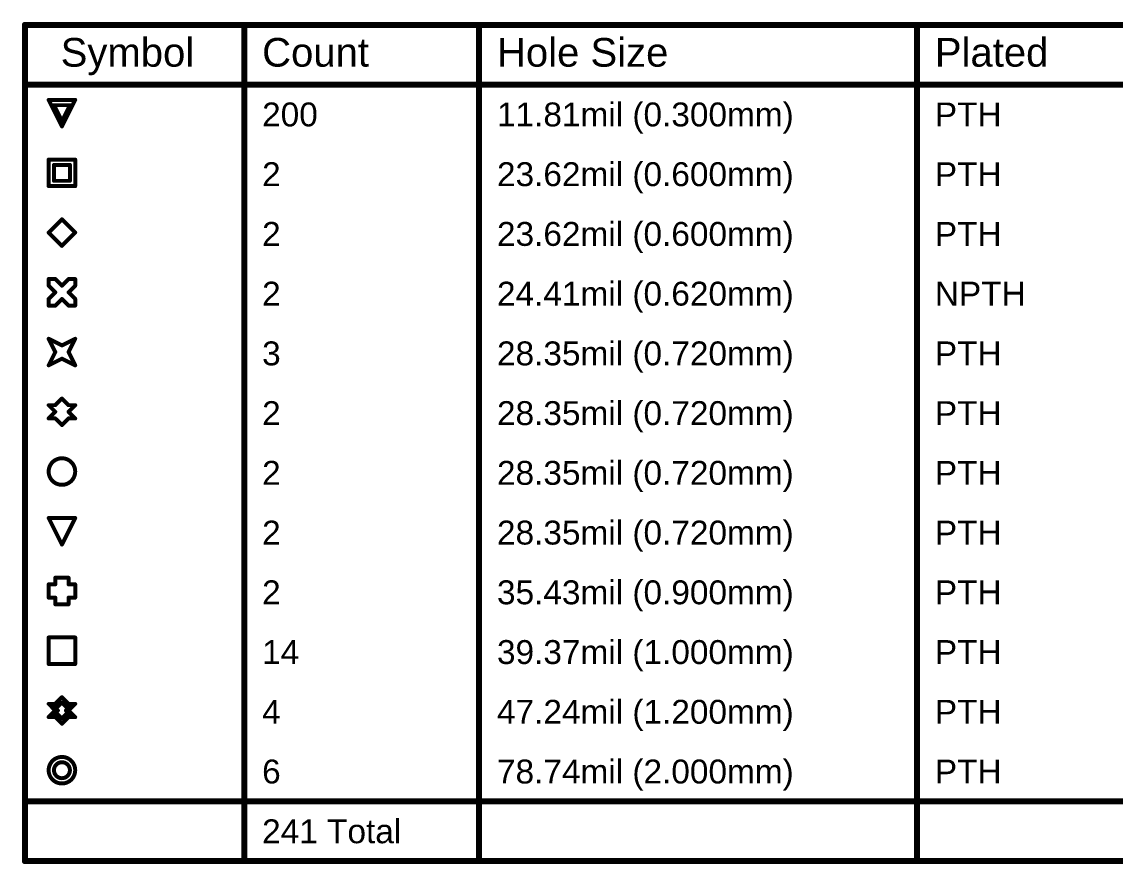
# Model space of a CAD drawing. Header units: millimetres. Extents: x -6 to 194, y -120 to 229.
# Drawn here: x 1.4 to 71.1, y 175.2 to 228.9 of the extents above; entities that cross this region are included whole.
import ezdxf

# ---------------------------------------------------------------- set-up
doc = ezdxf.new("R2010")
doc.units = ezdxf.units.MM
doc.layers.add('DrillDrawing', color=1, linetype='Continuous')
doc.styles.add('Arial', font='', dxfattribs={"height": 0.2})
doc.styles.get('Arial').set_extended_font_data('Arial')

msp = doc.modelspace()

# ---------------------------------------------------------------- linework, layer by layer
at = {"layer": 'DrillDrawing'}
for points, const_width in [([(1.593, 228.702), (193.869, 228.702)], 0.381), ([(1.593, 175.362), (1.593, 228.702)], 0.381), ([(15.586, 175.362), (15.586, 228.702)], 0.381), ([(30.568, 175.362), (30.568, 228.702)], 0.381), ([(58.499, 175.362), (58.499, 228.702)], 0.381), ([(1.593, 224.892), (193.869, 224.892)], 0.381), ([(3.112, 223.918), (4.805, 223.918)], 0.254), ([(3.112, 223.918), (3.959, 222.225)], 0.254), ([(3.959, 222.225), (4.805, 223.918)], 0.254), ([(3.451, 223.579), (4.467, 223.579)], 0.254), ([(3.451, 223.579), (3.959, 222.563)], 0.254), ([(3.959, 222.563), (4.467, 223.579)], 0.254), ([(3.112, 220.108), (4.805, 220.108)], 0.254), ([(3.112, 218.415), (3.112, 220.108)], 0.254), ([(3.451, 219.769), (4.467, 219.769)], 0.254), ([(3.451, 218.753), (3.451, 219.769)], 0.254), ([(4.467, 218.753), (4.467, 219.769)], 0.254), ([(4.805, 218.415), (4.805, 220.108)], 0.254), ([(3.112, 218.415), (4.805, 218.415)], 0.254), ([(3.451, 218.753), (4.467, 218.753)], 0.254), ([(3.112, 215.451), (3.959, 216.298)], 0.254), ([(3.959, 216.298), (4.805, 215.451)], 0.254), ([(3.112, 215.451), (3.959, 214.605)], 0.254), ([(3.959, 214.605), (4.805, 215.451)], 0.254), ([(3.112, 212.065), (3.112, 212.488)], 0.254), ([(3.112, 212.488), (3.535, 212.488)], 0.254), ([(3.112, 212.065), (3.535, 211.641)], 0.254), ([(3.535, 212.488), (3.959, 212.065)], 0.254), ([(3.959, 212.065), (4.382, 212.488)], 0.254), ([(4.382, 212.488), (4.805, 212.488)], 0.254), ([(4.382, 211.641), (4.805, 212.065)], 0.254), ([(4.805, 212.065), (4.805, 212.488)], 0.254), ([(3.112, 211.218), (3.535, 211.641)], 0.254), ([(3.112, 210.795), (3.112, 211.218)], 0.254), ([(3.535, 210.795), (3.959, 211.218)], 0.254), ([(3.959, 211.218), (4.382, 210.795)], 0.254), ([(4.382, 211.641), (4.805, 211.218)], 0.254), ([(4.805, 210.795), (4.805, 211.218)], 0.254), ([(3.112, 210.795), (3.535, 210.795)], 0.254), ([(4.382, 210.795), (4.805, 210.795)], 0.254), ([(3.112, 208.678), (3.959, 208.255)], 0.254), ([(3.112, 208.678), (3.535, 207.831)], 0.254), ([(3.959, 208.255), (4.805, 208.678)], 0.254), ([(4.382, 207.831), (4.805, 208.678)], 0.254), ([(3.112, 206.985), (3.535, 207.831)], 0.254), ([(4.382, 207.831), (4.805, 206.985)], 0.254), ([(3.112, 206.985), (3.959, 207.408)], 0.254), ([(3.959, 207.408), (4.805, 206.985)], 0.254), ([(3.112, 204.445), (3.535, 204.021)], 0.254), ([(3.112, 204.445), (3.535, 204.445)], 0.254), ([(3.535, 204.445), (3.959, 204.868)], 0.254), ([(3.959, 204.868), (4.382, 204.445)], 0.254), ([(4.382, 204.445), (4.805, 204.445)], 0.254), ([(4.382, 204.021), (4.805, 204.445)], 0.254), ([(3.112, 203.598), (3.535, 204.021)], 0.254), ([(3.112, 203.598), (3.535, 203.598)], 0.254), ([(3.535, 203.598), (3.959, 203.175)], 0.254), ([(3.959, 203.175), (4.382, 203.598)], 0.254), ([(4.382, 204.021), (4.805, 203.598)], 0.254), ([(4.382, 203.598), (4.805, 203.598)], 0.254), ([(3.112, 197.248), (4.805, 197.248)], 0.254), ([(3.112, 197.248), (3.959, 195.555)], 0.254), ([(3.959, 195.555), (4.805, 197.248)], 0.254), ([(3.535, 193.015), (3.535, 193.438)], 0.254), ([(3.535, 193.438), (4.382, 193.438)], 0.254), ([(4.382, 193.015), (4.382, 193.438)], 0.254), ([(3.112, 192.168), (3.112, 193.015)], 0.254), ([(3.112, 193.015), (3.535, 193.015)], 0.254), ([(4.382, 193.015), (4.805, 193.015)], 0.254), ([(4.805, 192.168), (4.805, 193.015)], 0.254), ([(3.112, 192.168), (3.535, 192.168)], 0.254), ([(3.535, 191.745), (3.535, 192.168)], 0.254), ([(3.535, 191.745), (4.382, 191.745)], 0.254), ([(4.382, 192.168), (4.805, 192.168)], 0.254), ([(4.382, 191.745), (4.382, 192.168)], 0.254), ([(3.112, 189.628), (4.805, 189.628)], 0.254), ([(3.112, 187.935), (3.112, 189.628)], 0.254), ([(4.805, 187.935), (4.805, 189.628)], 0.254), ([(3.112, 187.935), (4.805, 187.935)], 0.254), ([(3.112, 185.395), (3.535, 184.971)], 0.254), ([(3.112, 185.395), (3.535, 185.395)], 0.254), ([(3.535, 185.395), (3.959, 185.818)], 0.254), ([(3.705, 185.225), (3.959, 185.479)], 0.254), ([(3.959, 185.818), (4.382, 185.395)], 0.254), ([(3.959, 185.479), (4.213, 185.225)], 0.254), ([(4.382, 185.395), (4.805, 185.395)], 0.254), ([(4.382, 184.971), (4.805, 185.395)], 0.254), ([(3.112, 184.548), (3.535, 184.971)], 0.254), ([(3.451, 185.225), (3.705, 184.971)], 0.254), ([(3.451, 185.225), (3.705, 185.225)], 0.254), ([(3.451, 184.717), (3.705, 184.971)], 0.254), ([(3.451, 184.717), (3.705, 184.717)], 0.254), ([(3.705, 184.717), (3.959, 184.463)], 0.254), ([(3.959, 184.463), (4.213, 184.717)], 0.254), ([(4.213, 185.225), (4.467, 185.225)], 0.254), ([(4.213, 184.971), (4.467, 185.225)], 0.254), ([(4.213, 184.971), (4.467, 184.717)], 0.254), ([(4.213, 184.717), (4.467, 184.717)], 0.254), ([(4.382, 184.971), (4.805, 184.548)], 0.254), ([(3.112, 184.548), (3.535, 184.548)], 0.254), ([(3.535, 184.548), (3.959, 184.125)], 0.254), ([(3.959, 184.125), (4.382, 184.548)], 0.254), ([(4.382, 184.548), (4.805, 184.548)], 0.254), ([(1.593, 179.172), (193.869, 179.172)], 0.381), ([(1.593, 175.362), (193.869, 175.362)], 0.381)]:
    msp.add_lwpolyline(points, dxfattribs=dict(at, const_width=const_width))
for points, const_width in [([(1.498, 228.702, 1), (1.689, 228.702, 1)], 0.191), ([(1.498, 228.702, 1), (1.689, 228.702, 1)], 0.191), ([(15.49, 228.702, 1), (15.681, 228.702, 1)], 0.191), ([(30.472, 228.702, 1), (30.663, 228.702, 1)], 0.191), ([(58.404, 228.702, 1), (58.595, 228.702, 1)], 0.191), ([(1.498, 224.892, 1), (1.689, 224.892, 1)], 0.191), ([(3.048, 223.918, 1), (3.175, 223.918, 1)], 0.127), ([(3.048, 223.918, 1), (3.175, 223.918, 1)], 0.127), ([(4.742, 223.918, 1), (4.869, 223.918, 1)], 0.127), ([(4.742, 223.918, 1), (4.869, 223.918, 1)], 0.127), ([(3.387, 223.579, 1), (3.514, 223.579, 1)], 0.127), ([(3.387, 223.579, 1), (3.514, 223.579, 1)], 0.127), ([(4.403, 223.579, 1), (4.53, 223.579, 1)], 0.127), ([(4.403, 223.579, 1), (4.53, 223.579, 1)], 0.127), ([(3.895, 222.563, 1), (4.022, 222.563, 1)], 0.127), ([(3.895, 222.563, 1), (4.022, 222.563, 1)], 0.127), ([(3.895, 222.225, 1), (4.022, 222.225, 1)], 0.127), ([(3.895, 222.225, 1), (4.022, 222.225, 1)], 0.127), ([(3.048, 220.108, 1), (3.175, 220.108, 1)], 0.127), ([(3.048, 220.108, 1), (3.175, 220.108, 1)], 0.127), ([(3.387, 219.769, 1), (3.514, 219.769, 1)], 0.127), ([(3.387, 219.769, 1), (3.514, 219.769, 1)], 0.127), ([(4.403, 219.769, 1), (4.53, 219.769, 1)], 0.127), ([(4.403, 219.769, 1), (4.53, 219.769, 1)], 0.127), ([(4.742, 220.108, 1), (4.869, 220.108, 1)], 0.127), ([(4.742, 220.108, 1), (4.869, 220.108, 1)], 0.127), ([(3.048, 218.415, 1), (3.175, 218.415, 1)], 0.127), ([(3.048, 218.415, 1), (3.175, 218.415, 1)], 0.127), ([(3.387, 218.753, 1), (3.514, 218.753, 1)], 0.127), ([(3.387, 218.753, 1), (3.514, 218.753, 1)], 0.127), ([(4.403, 218.753, 1), (4.53, 218.753, 1)], 0.127), ([(4.403, 218.753, 1), (4.53, 218.753, 1)], 0.127), ([(4.742, 218.415, 1), (4.869, 218.415, 1)], 0.127), ([(4.742, 218.415, 1), (4.869, 218.415, 1)], 0.127), ([(3.895, 216.298, 1), (4.022, 216.298, 1)], 0.127), ([(3.895, 216.298, 1), (4.022, 216.298, 1)], 0.127), ([(3.048, 215.451, 1), (3.175, 215.451, 1)], 0.127), ([(3.048, 215.451, 1), (3.175, 215.451, 1)], 0.127), ([(4.742, 215.451, 1), (4.869, 215.451, 1)], 0.127), ([(4.742, 215.451, 1), (4.869, 215.451, 1)], 0.127), ([(3.895, 214.605, 1), (4.022, 214.605, 1)], 0.127), ([(3.895, 214.605, 1), (4.022, 214.605, 1)], 0.127), ([(3.048, 212.488, 1), (3.175, 212.488, 1)], 0.127), ([(3.048, 212.488, 1), (3.175, 212.488, 1)], 0.127), ([(3.048, 212.065, 1), (3.175, 212.065, 1)], 0.127), ([(3.048, 212.065, 1), (3.175, 212.065, 1)], 0.127), ([(3.472, 212.488, 1), (3.599, 212.488, 1)], 0.127), ([(3.472, 212.488, 1), (3.599, 212.488, 1)], 0.127), ([(3.895, 212.065, 1), (4.022, 212.065, 1)], 0.127), ([(3.895, 212.065, 1), (4.022, 212.065, 1)], 0.127), ([(4.318, 212.488, 1), (4.445, 212.488, 1)], 0.127), ([(4.318, 212.488, 1), (4.445, 212.488, 1)], 0.127), ([(4.742, 212.488, 1), (4.869, 212.488, 1)], 0.127), ([(4.742, 212.488, 1), (4.869, 212.488, 1)], 0.127), ([(4.742, 212.065, 1), (4.869, 212.065, 1)], 0.127), ([(4.742, 212.065, 1), (4.869, 212.065, 1)], 0.127), ([(3.048, 211.218, 1), (3.175, 211.218, 1)], 0.127), ([(3.048, 211.218, 1), (3.175, 211.218, 1)], 0.127), ([(3.472, 211.641, 1), (3.599, 211.641, 1)], 0.127), ([(3.472, 211.641, 1), (3.599, 211.641, 1)], 0.127), ([(3.895, 211.218, 1), (4.022, 211.218, 1)], 0.127), ([(3.895, 211.218, 1), (4.022, 211.218, 1)], 0.127), ([(4.318, 211.641, 1), (4.445, 211.641, 1)], 0.127), ([(4.318, 211.641, 1), (4.445, 211.641, 1)], 0.127), ([(4.742, 211.218, 1), (4.869, 211.218, 1)], 0.127), ([(4.742, 211.218, 1), (4.869, 211.218, 1)], 0.127), ([(3.048, 210.795, 1), (3.175, 210.795, 1)], 0.127), ([(3.048, 210.795, 1), (3.175, 210.795, 1)], 0.127), ([(3.472, 210.795, 1), (3.599, 210.795, 1)], 0.127), ([(3.472, 210.795, 1), (3.599, 210.795, 1)], 0.127), ([(4.318, 210.795, 1), (4.445, 210.795, 1)], 0.127), ([(4.318, 210.795, 1), (4.445, 210.795, 1)], 0.127), ([(4.742, 210.795, 1), (4.869, 210.795, 1)], 0.127), ([(4.742, 210.795, 1), (4.869, 210.795, 1)], 0.127), ([(3.048, 208.678, 1), (3.175, 208.678, 1)], 0.127), ([(3.048, 208.678, 1), (3.175, 208.678, 1)], 0.127), ([(4.742, 208.678, 1), (4.869, 208.678, 1)], 0.127), ([(4.742, 208.678, 1), (4.869, 208.678, 1)], 0.127), ([(3.472, 207.831, 1), (3.599, 207.831, 1)], 0.127), ([(3.472, 207.831, 1), (3.599, 207.831, 1)], 0.127), ([(3.895, 208.255, 1), (4.022, 208.255, 1)], 0.127), ([(3.895, 208.255, 1), (4.022, 208.255, 1)], 0.127), ([(4.318, 207.831, 1), (4.445, 207.831, 1)], 0.127), ([(4.318, 207.831, 1), (4.445, 207.831, 1)], 0.127), ([(3.895, 207.408, 1), (4.022, 207.408, 1)], 0.127), ([(3.895, 207.408, 1), (4.022, 207.408, 1)], 0.127), ([(3.048, 206.985, 1), (3.175, 206.985, 1)], 0.127), ([(3.048, 206.985, 1), (3.175, 206.985, 1)], 0.127), ([(4.742, 206.985, 1), (4.869, 206.985, 1)], 0.127), ([(4.742, 206.985, 1), (4.869, 206.985, 1)], 0.127), ([(3.048, 204.445, 1), (3.175, 204.445, 1)], 0.127), ([(3.048, 204.445, 1), (3.175, 204.445, 1)], 0.127), ([(3.472, 204.445, 1), (3.599, 204.445, 1)], 0.127), ([(3.472, 204.445, 1), (3.599, 204.445, 1)], 0.127), ([(3.895, 204.868, 1), (4.022, 204.868, 1)], 0.127), ([(3.895, 204.868, 1), (4.022, 204.868, 1)], 0.127), ([(4.318, 204.445, 1), (4.445, 204.445, 1)], 0.127), ([(4.318, 204.445, 1), (4.445, 204.445, 1)], 0.127), ([(4.742, 204.445, 1), (4.869, 204.445, 1)], 0.127), ([(4.742, 204.445, 1), (4.869, 204.445, 1)], 0.127), ([(3.048, 203.598, 1), (3.175, 203.598, 1)], 0.127), ([(3.048, 203.598, 1), (3.175, 203.598, 1)], 0.127), ([(3.472, 204.021, 1), (3.599, 204.021, 1)], 0.127), ([(3.472, 204.021, 1), (3.599, 204.021, 1)], 0.127), ([(3.472, 203.598, 1), (3.599, 203.598, 1)], 0.127), ([(3.472, 203.598, 1), (3.599, 203.598, 1)], 0.127), ([(4.318, 204.021, 1), (4.445, 204.021, 1)], 0.127), ([(4.318, 204.021, 1), (4.445, 204.021, 1)], 0.127), ([(4.318, 203.598, 1), (4.445, 203.598, 1)], 0.127), ([(4.318, 203.598, 1), (4.445, 203.598, 1)], 0.127), ([(4.742, 203.598, 1), (4.869, 203.598, 1)], 0.127), ([(4.742, 203.598, 1), (4.869, 203.598, 1)], 0.127), ([(3.895, 203.175, 1), (4.022, 203.175, 1)], 0.127), ([(3.895, 203.175, 1), (4.022, 203.175, 1)], 0.127), ([(4.805, 200.211, 1), (3.112, 200.211, 1)], 0.254), ([(3.048, 200.211, 1), (3.175, 200.211, 1)], 0.127), ([(4.742, 200.211, 1), (4.869, 200.211, 1)], 0.127), ([(3.048, 197.248, 1), (3.175, 197.248, 1)], 0.127), ([(3.048, 197.248, 1), (3.175, 197.248, 1)], 0.127), ([(4.742, 197.248, 1), (4.869, 197.248, 1)], 0.127), ([(4.742, 197.248, 1), (4.869, 197.248, 1)], 0.127), ([(3.895, 195.555, 1), (4.022, 195.555, 1)], 0.127), ([(3.895, 195.555, 1), (4.022, 195.555, 1)], 0.127), ([(3.472, 193.438, 1), (3.599, 193.438, 1)], 0.127), ([(3.472, 193.438, 1), (3.599, 193.438, 1)], 0.127), ([(4.318, 193.438, 1), (4.445, 193.438, 1)], 0.127), ([(4.318, 193.438, 1), (4.445, 193.438, 1)], 0.127), ([(3.048, 193.015, 1), (3.175, 193.015, 1)], 0.127), ([(3.048, 193.015, 1), (3.175, 193.015, 1)], 0.127), ([(3.472, 193.015, 1), (3.599, 193.015, 1)], 0.127), ([(3.472, 193.015, 1), (3.599, 193.015, 1)], 0.127), ([(4.318, 193.015, 1), (4.445, 193.015, 1)], 0.127), ([(4.318, 193.015, 1), (4.445, 193.015, 1)], 0.127), ([(4.742, 193.015, 1), (4.869, 193.015, 1)], 0.127), ([(4.742, 193.015, 1), (4.869, 193.015, 1)], 0.127), ([(3.048, 192.168, 1), (3.175, 192.168, 1)], 0.127), ([(3.048, 192.168, 1), (3.175, 192.168, 1)], 0.127), ([(3.472, 192.168, 1), (3.599, 192.168, 1)], 0.127), ([(3.472, 192.168, 1), (3.599, 192.168, 1)], 0.127), ([(3.472, 191.745, 1), (3.599, 191.745, 1)], 0.127), ([(3.472, 191.745, 1), (3.599, 191.745, 1)], 0.127), ([(4.318, 192.168, 1), (4.445, 192.168, 1)], 0.127), ([(4.318, 192.168, 1), (4.445, 192.168, 1)], 0.127), ([(4.318, 191.745, 1), (4.445, 191.745, 1)], 0.127), ([(4.318, 191.745, 1), (4.445, 191.745, 1)], 0.127), ([(4.742, 192.168, 1), (4.869, 192.168, 1)], 0.127), ([(4.742, 192.168, 1), (4.869, 192.168, 1)], 0.127), ([(3.048, 189.628, 1), (3.175, 189.628, 1)], 0.127), ([(3.048, 189.628, 1), (3.175, 189.628, 1)], 0.127), ([(4.742, 189.628, 1), (4.869, 189.628, 1)], 0.127), ([(4.742, 189.628, 1), (4.869, 189.628, 1)], 0.127), ([(3.048, 187.935, 1), (3.175, 187.935, 1)], 0.127), ([(3.048, 187.935, 1), (3.175, 187.935, 1)], 0.127), ([(4.742, 187.935, 1), (4.869, 187.935, 1)], 0.127), ([(4.742, 187.935, 1), (4.869, 187.935, 1)], 0.127), ([(3.048, 185.395, 1), (3.175, 185.395, 1)], 0.127), ([(3.048, 185.395, 1), (3.175, 185.395, 1)], 0.127), ([(3.472, 185.395, 1), (3.599, 185.395, 1)], 0.127), ([(3.472, 185.395, 1), (3.599, 185.395, 1)], 0.127), ([(3.895, 185.818, 1), (4.022, 185.818, 1)], 0.127), ([(3.895, 185.818, 1), (4.022, 185.818, 1)], 0.127), ([(3.895, 185.479, 1), (4.022, 185.479, 1)], 0.127), ([(3.895, 185.479, 1), (4.022, 185.479, 1)], 0.127), ([(4.318, 185.395, 1), (4.445, 185.395, 1)], 0.127), ([(4.318, 185.395, 1), (4.445, 185.395, 1)], 0.127), ([(4.742, 185.395, 1), (4.869, 185.395, 1)], 0.127), ([(4.742, 185.395, 1), (4.869, 185.395, 1)], 0.127), ([(3.387, 185.225, 1), (3.514, 185.225, 1)], 0.127), ([(3.387, 185.225, 1), (3.514, 185.225, 1)], 0.127), ([(3.387, 184.717, 1), (3.514, 184.717, 1)], 0.127), ([(3.387, 184.717, 1), (3.514, 184.717, 1)], 0.127), ([(3.472, 184.971, 1), (3.599, 184.971, 1)], 0.127), ([(3.472, 184.971, 1), (3.599, 184.971, 1)], 0.127), ([(3.641, 185.225, 1), (3.768, 185.225, 1)], 0.127), ([(3.641, 185.225, 1), (3.768, 185.225, 1)], 0.127), ([(3.641, 184.971, 1), (3.768, 184.971, 1)], 0.127), ([(3.641, 184.971, 1), (3.768, 184.971, 1)], 0.127), ([(3.641, 184.717, 1), (3.768, 184.717, 1)], 0.127), ([(3.641, 184.717, 1), (3.768, 184.717, 1)], 0.127), ([(4.149, 185.225, 1), (4.276, 185.225, 1)], 0.127), ([(4.149, 185.225, 1), (4.276, 185.225, 1)], 0.127), ([(4.149, 184.971, 1), (4.276, 184.971, 1)], 0.127), ([(4.149, 184.971, 1), (4.276, 184.971, 1)], 0.127), ([(4.149, 184.717, 1), (4.276, 184.717, 1)], 0.127), ([(4.149, 184.717, 1), (4.276, 184.717, 1)], 0.127), ([(4.318, 184.971, 1), (4.445, 184.971, 1)], 0.127), ([(4.318, 184.971, 1), (4.445, 184.971, 1)], 0.127), ([(4.403, 185.225, 1), (4.53, 185.225, 1)], 0.127), ([(4.403, 185.225, 1), (4.53, 185.225, 1)], 0.127), ([(4.403, 184.717, 1), (4.53, 184.717, 1)], 0.127), ([(4.403, 184.717, 1), (4.53, 184.717, 1)], 0.127), ([(3.048, 184.548, 1), (3.175, 184.548, 1)], 0.127), ([(3.048, 184.548, 1), (3.175, 184.548, 1)], 0.127), ([(3.472, 184.548, 1), (3.599, 184.548, 1)], 0.127), ([(3.472, 184.548, 1), (3.599, 184.548, 1)], 0.127), ([(3.895, 184.463, 1), (4.022, 184.463, 1)], 0.127), ([(3.895, 184.463, 1), (4.022, 184.463, 1)], 0.127), ([(3.895, 184.125, 1), (4.022, 184.125, 1)], 0.127), ([(3.895, 184.125, 1), (4.022, 184.125, 1)], 0.127), ([(4.318, 184.548, 1), (4.445, 184.548, 1)], 0.127), ([(4.318, 184.548, 1), (4.445, 184.548, 1)], 0.127), ([(4.742, 184.548, 1), (4.869, 184.548, 1)], 0.127), ([(4.742, 184.548, 1), (4.869, 184.548, 1)], 0.127), ([(4.805, 181.161, 1), (3.112, 181.161, 1)], 0.254), ([(4.467, 181.161, 1), (3.451, 181.161, 1)], 0.254), ([(3.048, 181.161, 1), (3.175, 181.161, 1)], 0.127), ([(3.387, 181.161, 1), (3.514, 181.161, 1)], 0.127), ([(4.403, 181.161, 1), (4.53, 181.161, 1)], 0.127), ([(4.742, 181.161, 1), (4.869, 181.161, 1)], 0.127), ([(1.498, 179.172, 1), (1.689, 179.172, 1)], 0.191), ([(1.498, 175.362, 1), (1.689, 175.362, 1)], 0.191), ([(1.498, 175.362, 1), (1.689, 175.362, 1)], 0.191), ([(15.49, 175.362, 1), (15.681, 175.362, 1)], 0.191), ([(30.472, 175.362, 1), (30.663, 175.362, 1)], 0.191), ([(58.404, 175.362, 1), (58.595, 175.362, 1)], 0.191)]:
    msp.add_lwpolyline(points, format="xyb", close=True, dxfattribs=dict(at, const_width=const_width))

# ---------------------------------------------------------------- texts
at = {"layer": 'DrillDrawing', "style": 'Arial'}
for s, height, p in [('Symbol', 1.8288, (3.879, 226.035)), ('Count', 1.8288, (16.729, 226.035)), ('Hole Size', 1.8288, (31.711, 226.035)), ('Plated', 1.8288, (59.642, 226.035)), ('200', 1.524, (16.729, 222.225)), ('11.81mil (0.300mm)', 1.524, (31.711, 222.225)), ('PTH', 1.524, (59.642, 222.225)), ('2', 1.524, (16.729, 218.415)), ('23.62mil (0.600mm)', 1.524, (31.711, 218.415)), ('PTH', 1.524, (59.642, 218.415)), ('23.62mil (0.600mm)', 1.524, (31.711, 214.605)), ('2', 1.524, (16.729, 214.605)), ('PTH', 1.524, (59.642, 214.605)), ('2', 1.524, (16.729, 210.795)), ('24.41mil (0.620mm)', 1.524, (31.711, 210.795)), ('NPTH', 1.524, (59.642, 210.795)), ('3', 1.524, (16.729, 206.985)), ('28.35mil (0.720mm)', 1.524, (31.711, 206.985)), ('PTH', 1.524, (59.642, 206.985)), ('2', 1.524, (16.729, 203.175)), ('28.35mil (0.720mm)', 1.524, (31.711, 203.175)), ('PTH', 1.524, (59.642, 203.175)), ('2', 1.524, (16.729, 199.365)), ('28.35mil (0.720mm)', 1.524, (31.711, 199.365)), ('PTH', 1.524, (59.642, 199.365)), ('2', 1.524, (16.729, 195.555)), ('28.35mil (0.720mm)', 1.524, (31.711, 195.555)), ('PTH', 1.524, (59.642, 195.555)), ('2', 1.524, (16.729, 191.745)), ('35.43mil (0.900mm)', 1.524, (31.711, 191.745)), ('PTH', 1.524, (59.642, 191.745)), ('14', 1.524, (16.729, 187.935)), ('39.37mil (1.000mm)', 1.524, (31.711, 187.935)), ('PTH', 1.524, (59.642, 187.935)), ('4', 1.524, (16.729, 184.125)), ('47.24mil (1.200mm)', 1.524, (31.711, 184.125)), ('PTH', 1.524, (59.642, 184.125)), ('6', 1.524, (16.729, 180.315)), ('78.74mil (2.000mm)', 1.524, (31.711, 180.315)), ('PTH', 1.524, (59.642, 180.315)), ('241 Total', 1.524, (16.729, 176.505))]:
    msp.add_text(s, height=height, dxfattribs=at).set_placement(p)

doc.saveas('drawing.dxf')
